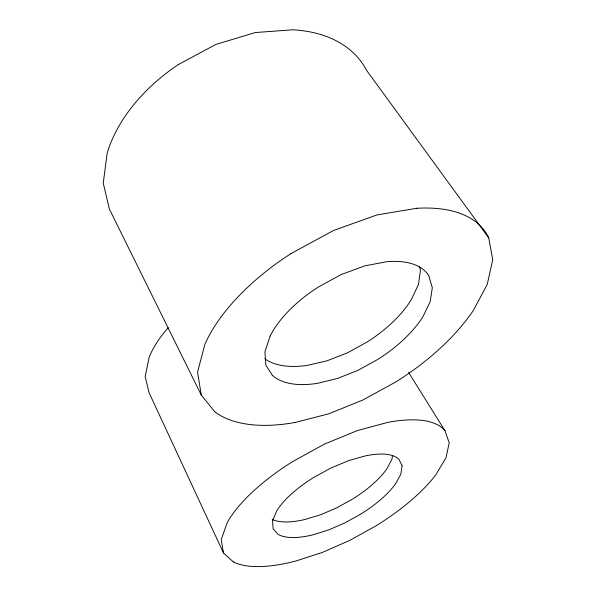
<?xml version="1.0" encoding="UTF-8"?>
<svg xmlns="http://www.w3.org/2000/svg" width="596" height="596" viewBox="0 0 596 596"><rect width="100%" height="100%" fill="white"/><g stroke="black" fill="none" stroke-linecap="round" stroke-linejoin="round"><path stroke-width="0.89" d="M392.444 455.702L391.997 459.106L386.819 468.881A68.577 26.88 -28.8 0 1 352.206 499.299L336.77 507.829L320.797 514.676L305.219 519.429A75.215 29.629 -28.8 0 1 272.193 519.481M270.115 336.092L264.937 351.759L265.809 365.095L272.35 375.294M290.803 253.71L333.469 230.503L376.895 214.947L416.969 208.257M178.197 64.659L215.849 44.454L255.23 32.549L292.718 29.8A153.373 99.763 -31.6 0 1 366.465 70.194L488.75 237.931L492.743 259.7L487.245 284.404L473.418 310.352A157.053 76.869 -31.3 0 1 395.886 381.887L362.904 400.013L328.813 413.795L295.191 422.467M168.228 327.711A111.892 57.976 -28.3 0 0 149.097 357.458L145.171 376.56L149.007 392.563L223.5 553.006L233.409 561.961M178.204 64.673A141.706 92.916 -31.8 0 0 107.138 153.291L103.257 183.084L109.344 208.987L201.284 395.066L214.798 411.821M408.618 372.463L445.011 430.826L449.228 442.835L445.964 457.81L435.937 474.632A121.159 45.862 -28.9 0 1 375.629 526.059L349.442 540.557L322.347 552.432L295.72 561.045A133.437 50.973 -28.9 0 1 233.394 561.968M419.405 266.658L420.441 270.092L418.541 284.188L411.516 299.341A88.528 44.707 -31.3 0 1 366.95 342.126L347.341 352.869L327.077 360.781L307.29 365.385A97.26 49.416 -31.4 0 1 264.825 358.755M223.5 553.006L221.213 539.603L227.314 522.439A122.374 46.749 -28.7 0 1 292.547 461.662L324.485 444.087L357.16 430.64L387.691 422.408A132.61 50.288 -28.7 0 1 445.026 430.819M201.284 395.066L197.544 372.172L204.86 344.354A158.99 78.866 -31 0 1 290.811 253.725M416.954 208.272A171.931 84.528 -30.9 0 1 488.765 237.923M295.199 422.46A173.54 85.928 -31.4 0 1 214.784 411.836M272.342 375.301A98.362 48.343 -31.3 0 0 317.445 383.325L337.343 378.505L357.764 370.421L377.581 359.552A89.527 43.724 -31.2 0 0 422.899 316.752L430.17 301.703L432.309 287.771L428.874 275.941A97.848 47.896 -31 0 0 386.558 261.741L364.566 265.928L341.128 274.607L318.19 287.116A90.152 44.365 -31.1 0 0 270.107 336.092M402.069 465.848L400.825 474.237L395.491 483.9A69.173 26.157 -28.8 0 1 360.431 514.288L344.868 522.893L328.798 529.859L313.153 534.761A75.871 28.839 -28.9 0 1 278.056 534.292L273.102 528.794L272.536 520.926L276.596 511.144A69.568 26.448 -28.7 0 1 313.272 477.724L330.698 468.121L348.585 460.641L365.497 455.858A75.603 28.615 -28.7 0 1 398.977 459.36L402.069 465.848"/></g></svg>
